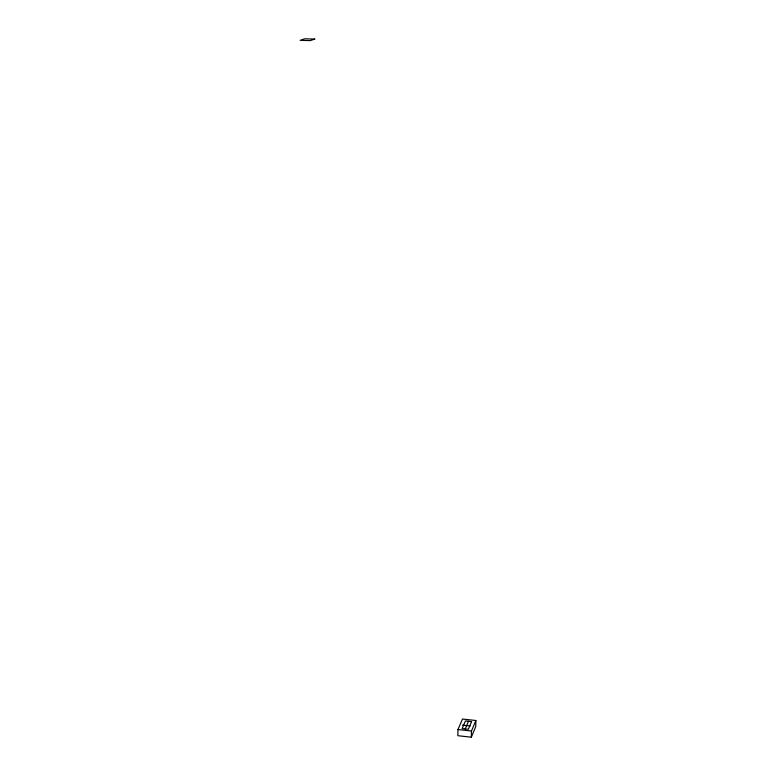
<?xml version="1.0" encoding="UTF-8"?>
<svg xmlns="http://www.w3.org/2000/svg" width="776" height="776" viewBox="0 0 776 776"><rect width="100%" height="100%" fill="white"/><g stroke="black" fill="none" stroke-linecap="round" stroke-linejoin="round"><path stroke-width="1.16" d="M457.947 729.537L457.85 735.697L471.352 737.2L475.746 726.608L475.872 720.497L462.506 719.042L457.947 729.537L471.469 731.031L475.872 720.497M471.352 737.2L471.469 731.031M465.241 728.926L468.5 721.282M462.399 725.133L470.188 725.996M471.575 721.612L468.345 729.265L462.156 728.586L465.435 720.943L471.575 721.612M314.755 39.081L310.313 40.614L300.128 40.323L304.658 38.8L314.755 39.081"/></g></svg>
